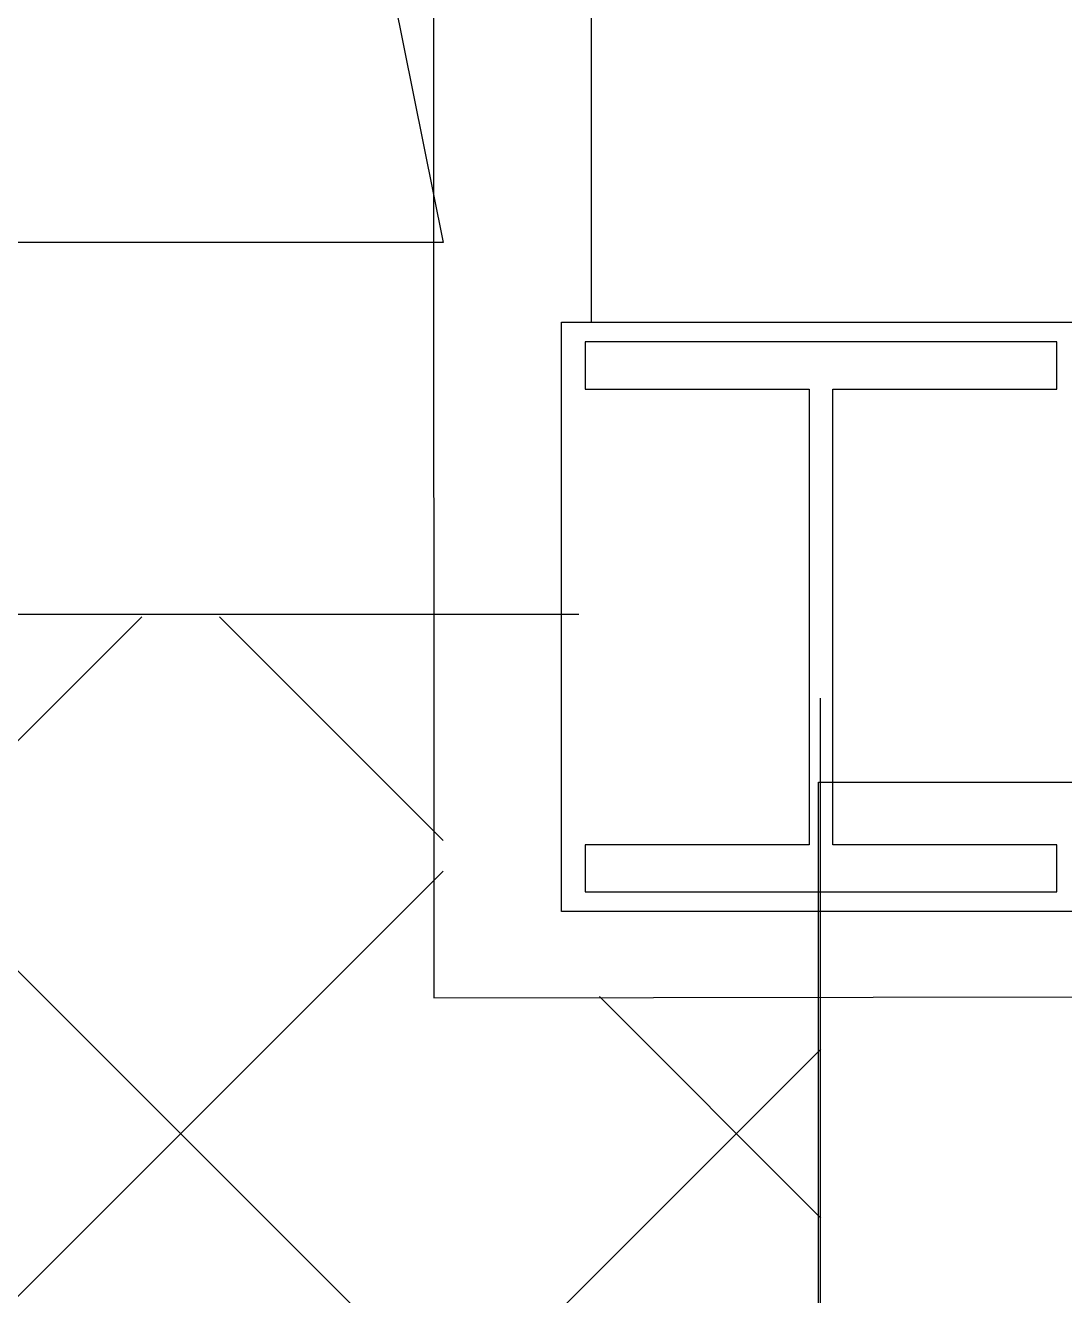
# Model space of a CAD drawing. Header units: millimetres. Extents: x 2148 to 2681, y 758 to 986.
# Drawn here: x 2427.543 to 2428.204, y 950.537 to 951.346 of the extents above; entities that cross this region are included whole.
import ezdxf

# ---------------------------------------------------------------- set-up
doc = ezdxf.new("R2010")
doc.units = ezdxf.units.MM
doc.linetypes.add('CENTER2', pattern=[28.575, 19.05, -3.175, 3.175, -3.175])
for name, color, linetype in [('cladding', 2, 'Continuous'), ('COL-EX', 2, 'Continuous'), ('D', 1, 'Continuous'), ('ELAYOUT', 4, 'Continuous'), ('S_GRID LINES', 252, 'Continuous')]:
    doc.layers.add(name, color=color, linetype=linetype)

msp = doc.modelspace()

# ---------------------------------------------------------------- hatches: boundary and pattern name
at = {"layer": 'D', "ltscale": 0.5}
h = msp.add_hatch(dxfattribs=at)
h.set_pattern_fill('NET', color=8, scale=2, angle=135, style=0)
h.set_pattern_definition([(135, (-225.95346, 80661.19678), (-0.1767766953, -0.1767766953), []), (225, (-225.95346, 80661.19678), (0.1767766953, -0.1767766953), [])])
h.paths.add_polyline_path([(2426.5980246, 950.969311), (2426.5980246, 946.969311), (2427.808657, 946.969311), (2427.808657, 947.209311), (2428.0489709, 947.209311), (2428.0489709, 948.8332021), (2428.0489709, 950.7276861), (2427.808657, 950.7276861), (2427.808657, 950.969311)])

# ---------------------------------------------------------------- linework, layer by layer
at = {"layer": 'cladding', "elevation": 0}
msp.add_lwpolyline([(2427.8839329, 951.156811), (2428.2089329, 951.156811), (2428.2089329, 950.781811), (2427.8839329, 950.781811)], close=True, dxfattribs=at)
at = {"layer": 'COL-EX'}
msp.add_lwpolyline([(2428.0564709, 951.114311), (2428.1989709, 951.114311), (2428.1989709, 951.144311), (2427.8989709, 951.144311), (2427.8989709, 951.114311), (2428.0414709, 951.114311), (2428.0414709, 950.824311), (2427.8989709, 950.824311), (2427.8989709, 950.794311), (2428.1989709, 950.794311), (2428.1989709, 950.824311), (2428.0564709, 950.824311)], close=True, dxfattribs=at)
at = {"layer": 'D', "ltscale": 0.5}
for p, q in [((2425.8480246, 960.9754912), (2427.808657, 951.2076861)), ((2427.808657, 951.2076861), (2426.5980246, 951.2076861)), ((2428.0941568, 951.1443609, 0), (2427.993974, 951.1443609, 0)), ((2428.047329, 950.8642082), (2432.788657, 950.8642082))]:
    msp.add_line(p, q, dxfattribs=at)
at = {"layer": 'D', "ltscale": 0.5, "elevation": 0}
msp.add_lwpolyline([(2428.047329, 943.0950475), (2428.047329, 950.8642082), (2432.547329, 950.8642082), (2432.547329, 943.0950475)], close=True, dxfattribs=at)
at = {"layer": 'ELAYOUT', "ltscale": 10}
for p, q in [((2427.9028179, 952.3140734, 0), (2427.9028179, 951.156811, 0)), ((2427.8025039, 952.1468216, 0), (2427.8026901, 950.7269563, 0)), ((2427.8026901, 950.7269563, 0), (2432.7339329, 950.7343609, 0))]:
    msp.add_line(p, q, dxfattribs=at)
at = {"layer": 'S_GRID LINES', "linetype": 'CENTER2', "ltscale": 0.2}
for p, q in [((2428.048657, 922.9776771, 0), (2428.048657, 960.9754912, 0)), ((2455.1998717, 950.9709359, 0), (2392.5518229, 950.9709359, 0))]:
    msp.add_line(p, q, dxfattribs=at)

doc.saveas('drawing.dxf')
